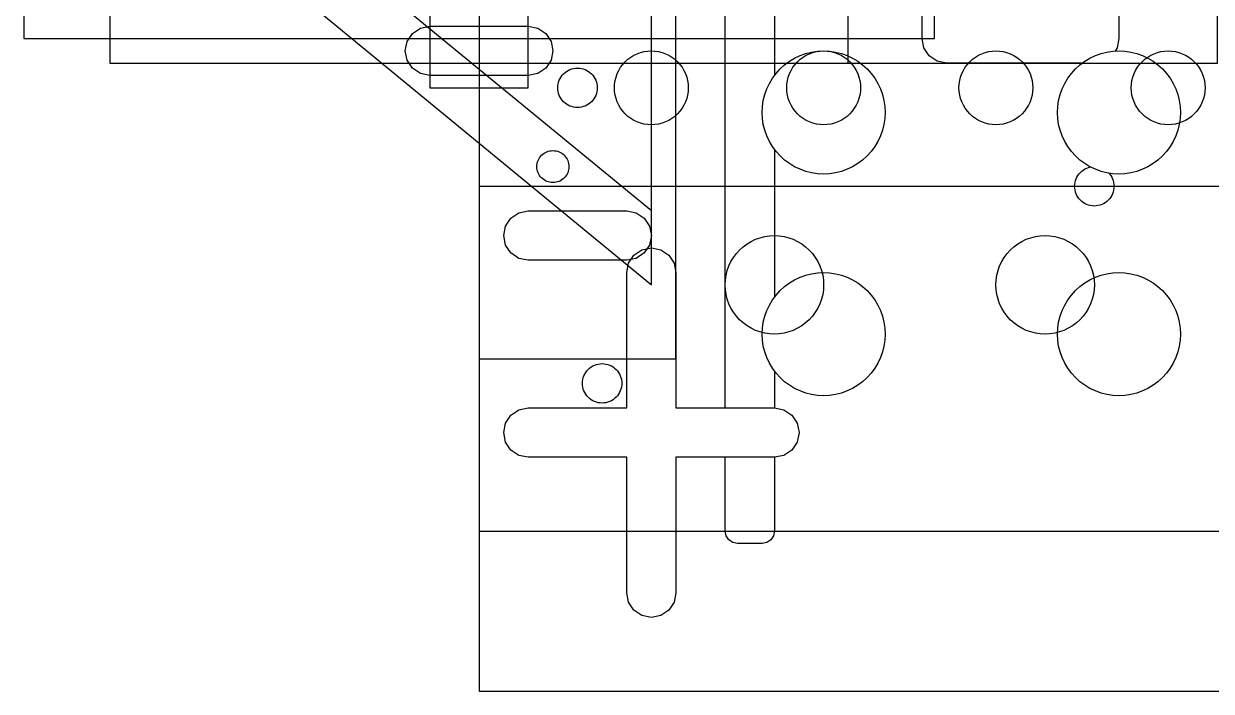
# Model space of a CAD drawing. Header units: millimetres. Extents: x -46 to 130, y -81 to 81.
# Drawn here: x -37 to 59.5, y -81 to -26.8 of the extents above; entities that cross this region are included whole.
import ezdxf

# ---------------------------------------------------------------- set-up
doc = ezdxf.new("R2010")
doc.units = ezdxf.units.MM

msp = doc.modelspace()

# ---------------------------------------------------------------- linework, layer by layer
at = {"layer": '01_deck_front_t4.0'}
for points in [[(128, -81), (128, 81), (0, 81), (0, -81), (128, -81)], [(24.4645, -30.4645), (24.828, -30.1349), (25.2221, -29.8427), (25.643, -29.5904), (26.0866, -29.3806), (26.5486, -29.2153), (27.0245, -29.0961), (27.5099, -29.0241), (28, -29), (28.4901, -29.0241), (28.9755, -29.0961), (29.4514, -29.2153), (29.9134, -29.3806), (30.357, -29.5904), (30.7779, -29.8427), (31.172, -30.1349), (31.5355, -30.4645), (31.8651, -30.828), (32.1573, -31.2221), (32.4096, -31.643), (32.6194, -32.0866), (32.7847, -32.5486), (32.9039, -33.0245), (32.9759, -33.5099), (33, -34), (32.9759, -34.4901), (32.9039, -34.9755), (32.7847, -35.4514), (32.6194, -35.9134), (32.4096, -36.357), (32.1573, -36.7779), (31.8651, -37.172), (31.5355, -37.5355), (31.172, -37.8651), (30.7779, -38.1573), (30.357, -38.4096), (29.9134, -38.6194), (29.4514, -38.7847), (28.9755, -38.9039), (28.4901, -38.9759), (28, -39), (27.5099, -38.9759), (27.0245, -38.9039), (26.5486, -38.7847), (26.0866, -38.6194), (25.643, -38.4096), (25.2221, -38.1573), (24.828, -37.8651), (24.4645, -37.5355), (24.1349, -37.172), (23.8427, -36.7779), (23.5904, -36.357), (23.3806, -35.9134), (23.2153, -35.4514), (23.0961, -34.9755), (23.0241, -34.4901), (23, -34), (23.0241, -33.5099), (23.0961, -33.0245), (23.2153, -32.5486), (23.3806, -32.0866), (23.5904, -31.643), (23.8427, -31.2221), (24.1349, -30.828), (24.4645, -30.4645)], [(15.8478, -73.7654), (15.4142, -74.4142), (14.7654, -74.8478), (14, -75), (13.2346, -74.8478), (12.5858, -74.4142), (12.1522, -73.7654), (12, -73), (12, -62), (4, -62), (3.2346, -61.8478), (2.5858, -61.4142), (2.1522, -60.7654), (2, -60), (2.1522, -59.2346), (2.5858, -58.5858), (3.2346, -58.1522), (4, -58), (12, -58), (12, -47), (12.1522, -46.2346), (12.5858, -45.5858), (13.2346, -45.1522), (14, -45), (14.7654, -45.1522), (15.4142, -45.5858), (15.8478, -46.2346), (16, -47), (16, -58), (24, -58), (24.7654, -58.1522), (25.4142, -58.5858), (25.8478, -59.2346), (26, -60), (25.8478, -60.7654), (25.4142, -61.4142), (24.7654, -61.8478), (24, -62), (16, -62), (16, -73), (15.8478, -73.7654)], [(24.1349, -48.828), (24.4645, -48.4645), (24.828, -48.1349), (25.2221, -47.8427), (25.643, -47.5904), (26.0866, -47.3806), (26.5486, -47.2153), (27.0245, -47.0961), (27.5099, -47.0241), (28, -47), (28.4901, -47.0241), (28.9755, -47.0961), (29.4514, -47.2153), (29.9134, -47.3806), (30.357, -47.5904), (30.7779, -47.8427), (31.172, -48.1349), (31.5355, -48.4645), (31.8651, -48.828), (32.1573, -49.2221), (32.4096, -49.643), (32.6194, -50.0866), (32.7847, -50.5486), (32.9039, -51.0245), (32.9759, -51.5099), (33, -52), (32.9759, -52.4901), (32.9039, -52.9755), (32.7847, -53.4514), (32.6194, -53.9134), (32.4096, -54.357), (32.1573, -54.7779), (31.8651, -55.172), (31.5355, -55.5355), (31.172, -55.8651), (30.7779, -56.1573), (30.357, -56.4096), (29.9134, -56.6194), (29.4514, -56.7847), (28.9755, -56.9039), (28.4901, -56.9759), (28, -57), (27.5099, -56.9759), (27.0245, -56.9039), (26.5486, -56.7847), (26.0866, -56.6194), (25.643, -56.4096), (25.2221, -56.1573), (24.828, -55.8651), (24.4645, -55.5355), (24.1349, -55.172), (23.8427, -54.7779), (23.5904, -54.357), (23.3806, -53.9134), (23.2153, -53.4514), (23.0961, -52.9755), (23.0241, -52.4901), (23, -52), (23.0241, -51.5099), (23.0961, -51.0245), (23.2153, -50.5486), (23.3806, -50.0866), (23.5904, -49.643), (23.8427, -49.2221), (24.1349, -48.828)], [(50.5486, -47.2153), (51.0245, -47.0961), (51.5099, -47.0241), (52, -47), (52.4901, -47.0241), (52.9755, -47.0961), (53.4514, -47.2153), (53.9134, -47.3806), (54.357, -47.5904), (54.7779, -47.8427), (55.172, -48.1349), (55.5355, -48.4645), (55.8651, -48.828), (56.1573, -49.2221), (56.4096, -49.643), (56.6194, -50.0866), (56.7847, -50.5486), (56.9039, -51.0245), (56.9759, -51.5099), (57, -52), (56.9759, -52.4901), (56.9039, -52.9755), (56.7847, -53.4514), (56.6194, -53.9134), (56.4096, -54.357), (56.1573, -54.7779), (55.8651, -55.172), (55.5355, -55.5355), (55.172, -55.8651), (54.7779, -56.1573), (54.357, -56.4096), (53.9134, -56.6194), (53.4514, -56.7847), (52.9755, -56.9039), (52.4901, -56.9759), (52, -57), (51.5099, -56.9759), (51.0245, -56.9039), (50.5486, -56.7847), (50.0866, -56.6194), (49.643, -56.4096), (49.2221, -56.1573), (48.828, -55.8651), (48.4645, -55.5355), (48.1349, -55.172), (47.8427, -54.7779), (47.5904, -54.357), (47.3806, -53.9134), (47.2153, -53.4514), (47.0961, -52.9755), (47.0241, -52.4901), (47, -52), (47.0241, -51.5099), (47.0961, -51.0245), (47.2153, -50.5486), (47.3806, -50.0866), (47.5904, -49.643), (47.8427, -49.2221), (48.1349, -48.828), (48.4645, -48.4645), (48.828, -48.1349), (49.2221, -47.8427), (49.643, -47.5904), (50.0866, -47.3806), (50.5486, -47.2153)]]:
    msp.add_lwpolyline(points, close=True, dxfattribs=at)
msp.add_lwpolyline([(52, -21), (52, -28), (51.8478, -28.7654), (51.6805, -29.0157), (52, -29), (52.4901, -29.0241), (52.9755, -29.0961), (53.4514, -29.2153), (53.9134, -29.3806), (54.357, -29.5904), (54.7779, -29.8427), (55.172, -30.1349), (55.5355, -30.4645), (55.8651, -30.828), (56.1573, -31.2221), (56.4096, -31.643), (56.6194, -32.0866), (56.7847, -32.5486), (56.9039, -33.0245), (56.9759, -33.5099), (57, -34), (56.9759, -34.4901), (56.9039, -34.9755), (56.7847, -35.4514), (56.6194, -35.9134), (56.4096, -36.357), (56.1573, -36.7779), (55.8651, -37.172), (55.5355, -37.5355), (55.172, -37.8651), (54.7779, -38.1573), (54.357, -38.4096), (53.9134, -38.6194), (53.4514, -38.7847), (52.9755, -38.9039), (52.4901, -38.9759), (52, -39), (51.5099, -38.9759), (51.0245, -38.9039), (50.5486, -38.7847), (50.0866, -38.6194), (49.643, -38.4096), (49.2221, -38.1573), (48.828, -37.8651), (48.4645, -37.5355), (48.1349, -37.172), (47.8427, -36.7779), (47.5904, -36.357), (47.3806, -35.9134), (47.2153, -35.4514), (47.0961, -34.9755), (47.0241, -34.4901), (47, -34), (47.0241, -33.5099), (47.0961, -33.0245), (47.2153, -32.5486), (47.2153, -32.5486), (47.3806, -32.0866), (47.5904, -31.643), (47.8427, -31.2221), (48.1349, -30.828), (48.4645, -30.4645), (48.828, -30.1349), (49.01, -30), (38, -30), (37.2346, -29.8478), (36.5858, -29.4142), (36.1522, -28.7654), (36, -28), (36, 28)], dxfattribs=at)
at = {"layer": '02_deck_rear_t4.0'}
for points in [[(128, 81), (0, 81), (0, -81), (128, -81), (128, 81)], [(48.4689, -40.4645), (48.4307, -40.3121), (48.4077, -40.1568), (48.4, -40), (48.4077, -39.8432), (48.4307, -39.6879), (48.4689, -39.5355), (48.5218, -39.3877), (48.5889, -39.2458), (48.6696, -39.1111), (48.7632, -38.985), (48.8686, -38.8686), (48.985, -38.7632), (49.1111, -38.6696), (49.2458, -38.5889), (49.3877, -38.5218), (49.5355, -38.4689), (49.6878, -38.4308), (49.643, -38.4096), (49.2221, -38.1573), (48.828, -37.8651), (48.4645, -37.5355), (48.1349, -37.172), (47.8427, -36.7779), (47.5904, -36.357), (47.3806, -35.9134), (47.2153, -35.4514), (47.0961, -34.9755), (47.0241, -34.4901), (47, -34), (47.0241, -33.5099), (47.0961, -33.0245), (47.2153, -32.5486), (47.3806, -32.0866), (47.5904, -31.643), (47.8427, -31.2221), (48.1349, -30.828), (48.4645, -30.4645), (48.828, -30.1349), (49.2221, -29.8427), (49.643, -29.5904), (50.0866, -29.3806), (50.5486, -29.2153), (51.0245, -29.0961), (51.5099, -29.0241), (52, -29), (52.4901, -29.0241), (52.9755, -29.0961), (53.4514, -29.2153), (53.9134, -29.3806), (54.357, -29.5904), (54.7779, -29.8427), (55.172, -30.1349), (55.5355, -30.4645), (55.8651, -30.828), (56.1573, -31.2221), (56.4096, -31.643), (56.6194, -32.0866), (56.7847, -32.5486), (56.9039, -33.0245), (56.9759, -33.5099), (57, -34), (56.9759, -34.4901), (56.9039, -34.9755), (56.7847, -35.4514), (56.6194, -35.9134), (56.4096, -36.357), (56.1573, -36.7779), (55.8651, -37.172), (55.5355, -37.5355), (55.172, -37.8651), (54.7779, -38.1573), (54.357, -38.4096), (53.9134, -38.6194), (53.4514, -38.7847), (52.9755, -38.9039), (52.4901, -38.9759), (52, -39), (51.5099, -38.9759), (51.1849, -38.9277), (51.2368, -38.985), (51.3304, -39.1111), (51.4111, -39.2458), (51.4782, -39.3877), (51.5311, -39.5355), (51.5693, -39.6879), (51.5923, -39.8432), (51.6, -40), (51.5923, -40.1568), (51.5693, -40.3121), (51.5311, -40.4645), (51.4782, -40.6123), (51.4111, -40.7542), (51.3304, -40.8889), (51.2368, -41.015), (51.1314, -41.1314), (51.015, -41.2368), (50.8889, -41.3304), (50.7542, -41.4111), (50.6123, -41.4782), (50.4645, -41.5311), (50.3121, -41.5693), (50.1568, -41.5923), (50, -41.6), (49.8432, -41.5923), (49.6879, -41.5693), (49.5355, -41.5311), (49.3877, -41.4782), (49.2458, -41.4111), (49.1111, -41.3304), (48.985, -41.2368), (48.8686, -41.1314), (48.7632, -41.015), (48.6696, -40.8889), (48.5889, -40.7542), (48.5218, -40.6123), (48.4689, -40.4645)], [(51.0245, -47.0961), (51.5099, -47.0241), (52, -47), (52.4901, -47.0241), (52.9755, -47.0961), (53.4514, -47.2153), (53.9134, -47.3806), (54.357, -47.5904), (54.7779, -47.8427), (55.172, -48.1349), (55.5355, -48.4645), (55.8651, -48.828), (56.1573, -49.2221), (56.4096, -49.643), (56.6194, -50.0866), (56.7847, -50.5486), (56.9039, -51.0245), (56.9759, -51.5099), (57, -52), (56.9759, -52.4901), (56.9039, -52.9755), (56.7847, -53.4514), (56.6194, -53.9134), (56.4096, -54.357), (56.1573, -54.7779), (55.8651, -55.172), (55.5355, -55.5355), (55.172, -55.8651), (54.7779, -56.1573), (54.357, -56.4096), (53.9134, -56.6194), (53.4514, -56.7847), (52.9755, -56.9039), (52.4901, -56.9759), (52, -57), (51.5099, -56.9759), (51.0245, -56.9039), (50.5486, -56.7847), (50.0866, -56.6194), (49.643, -56.4096), (49.2221, -56.1573), (48.828, -55.8651), (48.4645, -55.5355), (48.1349, -55.172), (47.8427, -54.7779), (47.5904, -54.357), (47.3806, -53.9134), (47.2153, -53.4514), (47.0961, -52.9755), (47.0241, -52.4901), (47, -52), (47.0241, -51.5099), (47.0961, -51.0245), (47.2153, -50.5486), (47.3806, -50.0866), (47.5904, -49.643), (47.8427, -49.2221), (48.1349, -48.828), (48.4645, -48.4645), (48.828, -48.1349), (49.2221, -47.8427), (49.643, -47.5904), (50.0866, -47.3806), (50.5486, -47.2153), (51.0245, -47.0961)]]:
    msp.add_lwpolyline(points, close=True, dxfattribs=at)
msp.add_lwpolyline([(24, -18.99), (24, -31.01), (24.1349, -30.828), (24.4645, -30.4645), (24.828, -30.1349), (25.2221, -29.8427), (25.643, -29.5904), (26.0866, -29.3806), (26.5486, -29.2153), (27.0245, -29.0961), (27.5099, -29.0241), (28, -29), (28.4901, -29.0241), (28.9755, -29.0961), (29.4514, -29.2153), (29.9134, -29.3806), (30.357, -29.5904), (30.7779, -29.8427), (31.172, -30.1349), (31.5355, -30.4645), (31.8651, -30.828), (32.1573, -31.2221), (32.4096, -31.643), (32.6194, -32.0866), (32.7847, -32.5486), (32.9039, -33.0245), (32.9759, -33.5099), (33, -34), (32.9759, -34.4901), (32.9039, -34.9755), (32.7847, -35.4514), (32.6194, -35.9134), (32.4096, -36.357), (32.1573, -36.7779), (31.8651, -37.172), (31.5355, -37.5355), (31.172, -37.8651), (30.7779, -38.1573), (30.357, -38.4096), (29.9134, -38.6194), (29.4514, -38.7847), (28.9755, -38.9039), (28.4901, -38.9759), (28, -39), (27.5099, -38.9759), (27.0245, -38.9039), (26.5486, -38.7847), (26.0866, -38.6194), (25.643, -38.4096), (25.2221, -38.1573), (24.828, -37.8651), (24.4645, -37.5355), (24.1349, -37.172), (24, -36.99), (24, -49.01), (24.1349, -48.828), (24.4645, -48.4645), (24.828, -48.1349), (25.2221, -47.8427), (25.643, -47.5904), (26.0866, -47.3806), (26.5486, -47.2153), (27.0245, -47.0961), (27.5099, -47.0241), (28, -47), (28.4901, -47.0241), (28.9755, -47.0961), (29.4514, -47.2153), (29.9134, -47.3806), (30.357, -47.5904), (30.7779, -47.8427), (31.172, -48.1349), (31.5355, -48.4645), (31.8651, -48.828), (32.1573, -49.2221), (32.4096, -49.643), (32.6194, -50.0866), (32.7847, -50.5486), (32.9039, -51.0245), (32.9759, -51.5099), (33, -52), (32.9759, -52.4901), (32.9039, -52.9755), (32.7847, -53.4514), (32.6194, -53.9134), (32.4096, -54.357), (32.1573, -54.7779), (31.8651, -55.172), (31.5355, -55.5355), (31.172, -55.8651), (30.7779, -56.1573), (30.357, -56.4096), (29.9134, -56.6194), (29.4514, -56.7847), (28.9755, -56.9039), (28.4901, -56.9759), (28, -57), (27.5099, -56.9759), (27.0245, -56.9039), (26.5486, -56.7847), (26.0866, -56.6194), (25.643, -56.4096), (25.2221, -56.1573), (24.828, -55.8651), (24.4645, -55.5355), (24.1349, -55.172), (24, -54.99), (24, -58), (24.7654, -58.1522), (25.4142, -58.5858), (25.8478, -59.2346), (26, -60), (25.8478, -60.7654), (25.4142, -61.4142), (24.7654, -61.8478), (24, -62), (24, -68), (23.9239, -68.3827), (23.7071, -68.7071), (23.3827, -68.9239), (23, -69), (21, -69), (20.6173, -68.9239), (20.2929, -68.7071), (20.0761, -68.3827), (20, -68), (20, -62), (16, -62), (16, -73), (15.8478, -73.7654), (15.4142, -74.4142), (14.7654, -74.8478), (14, -75), (13.2346, -74.8478), (12.5858, -74.4142), (12.1522, -73.7654), (12, -73), (12, -62), (4, -62), (3.2346, -61.8478), (2.5858, -61.4142), (2.1522, -60.7654), (2, -60), (2.1522, -59.2346), (2.5858, -58.5858), (3.2346, -58.1522), (4, -58), (12, -58), (12, -47), (12.1522, -46.2346), (12.5858, -45.5858), (13.2346, -45.1522), (14, -45), (14.7654, -45.1522), (15.4142, -45.5858), (15.8478, -46.2346), (16, -47), (16, -58), (20, -58), (20, -58), (20, 58)], dxfattribs=at)
at = {"layer": '03_deck_splice_t3.0'}
msp.add_lwpolyline([(60, 30), (0, 30), (0, -30), (60, -30), (60, 30)], close=True, dxfattribs=at)
at = {"layer": '05_scoop_floor_t6.0'}
for points in [[(-14, 25), (-14, -25), (14, -48), (14, 48), (-14, 25)], [(-4, -27), (4, -27), (4.7654, -27.1522), (5.4142, -27.5858), (5.8478, -28.2346), (6, -29), (5.8478, -29.7654), (5.4142, -30.4142), (4.7654, -30.8478), (4, -31), (-4, -31), (-4.7654, -30.8478), (-5.4142, -30.4142), (-5.8478, -29.7654), (-6, -29), (-5.8478, -28.2346), (-5.4142, -27.5858), (-4.7654, -27.1522), (-4, -27)]]:
    msp.add_lwpolyline(points, close=True, dxfattribs=at)
at = {"layer": '05b_scoop_wall_L_t26.0'}
for points in [[(-14, -19), (-14, -25), (14, -48), (14, -42), (-14, -19)], [(7.2937, -38.2726), (7.3, -38.4), (7.2937, -38.5274), (7.275, -38.6536), (7.244, -38.7774), (7.201, -38.8975), (7.1465, -39.0128), (7.0809, -39.1222), (7.0049, -39.2247), (6.9192, -39.3192), (6.8247, -39.4049), (6.7222, -39.4809), (6.6128, -39.5465), (6.4975, -39.601), (6.3774, -39.644), (6.2536, -39.675), (6.1274, -39.6937), (6, -39.7), (5.8726, -39.6937), (5.7464, -39.675), (5.6226, -39.644), (5.5025, -39.601), (5.3872, -39.5465), (5.2778, -39.4809), (5.1753, -39.4049), (5.0808, -39.3192), (4.9951, -39.2247), (4.9191, -39.1222), (4.8535, -39.0128), (4.799, -38.8975), (4.756, -38.7774), (4.725, -38.6536), (4.7063, -38.5274), (4.7, -38.4), (4.7063, -38.2726), (4.725, -38.1464), (4.756, -38.0226), (4.799, -37.9025), (4.8535, -37.7872), (4.9191, -37.6778), (4.9951, -37.5753), (5.0808, -37.4808), (5.1753, -37.3951), (5.2778, -37.3191), (5.3872, -37.2535), (5.5025, -37.199), (5.6226, -37.156), (5.7464, -37.125), (5.8726, -37.1063), (6, -37.1), (6.1274, -37.1063), (6.2536, -37.125), (6.3774, -37.156), (6.4975, -37.199), (6.6128, -37.2535), (6.7222, -37.3191), (6.8247, -37.3951), (6.9192, -37.4808), (7.0049, -37.5753), (7.0809, -37.6778), (7.1465, -37.7872), (7.201, -37.9025), (7.244, -38.0226), (7.275, -38.1464), (7.2937, -38.2726)]]:
    msp.add_lwpolyline(points, close=True, dxfattribs=at)
at = {"layer": '05d_scoop_back_t26.0'}
msp.add_lwpolyline([(4, 32), (-4, 32), (-4, -32), (4, -32), (4, 32)], close=True, dxfattribs=at)
at = {"layer": '12_bin_floor_t3.0'}
for points in [[(0, 68), (0, -68), (100, -68), (100, 68), (0, 68)], [(26.5376, -44.908), (26.8284, -45.1716), (27.092, -45.4624), (27.3259, -45.7777), (27.5277, -46.1144), (27.6955, -46.4693), (27.8278, -46.8389), (27.9231, -47.2196), (27.9807, -47.6079), (28, -48), (27.9807, -48.3921), (27.9231, -48.7804), (27.8278, -49.1611), (27.6955, -49.5307), (27.5277, -49.8856), (27.3259, -50.2223), (27.092, -50.5376), (26.8284, -50.8284), (26.5376, -51.092), (26.2223, -51.3259), (25.8856, -51.5277), (25.5307, -51.6955), (25.1611, -51.8278), (24.7804, -51.9231), (24.3921, -51.9807), (24, -52), (23.6079, -51.9807), (23.2196, -51.9231), (22.8389, -51.8278), (22.4693, -51.6955), (22.1144, -51.5277), (21.7777, -51.3259), (21.4624, -51.092), (21.1716, -50.8284), (20.908, -50.5376), (20.6741, -50.2223), (20.4723, -49.8856), (20.3045, -49.5307), (20.1722, -49.1611), (20.0769, -48.7804), (20.0193, -48.3921), (20, -48), (20.0193, -47.6079), (20.0769, -47.2196), (20.1722, -46.8389), (20.3045, -46.4693), (20.4723, -46.1144), (20.6741, -45.7777), (20.908, -45.4624), (21.1716, -45.1716), (21.4624, -44.908), (21.7777, -44.6741), (22.1144, -44.4723), (22.4693, -44.3045), (22.8389, -44.1722), (23.2196, -44.0769), (23.6079, -44.0193), (24, -44), (24.3921, -44.0193), (24.7804, -44.0769), (25.1611, -44.1722), (25.5307, -44.3045), (25.8856, -44.4723), (26.2223, -44.6741), (26.5376, -44.908)], [(49.3259, -45.7777), (49.5277, -46.1144), (49.6955, -46.4693), (49.8278, -46.8389), (49.9231, -47.2196), (49.9807, -47.6079), (50, -48), (49.9807, -48.3921), (49.9231, -48.7804), (49.8278, -49.1611), (49.6955, -49.5307), (49.5277, -49.8856), (49.3259, -50.2223), (49.092, -50.5376), (48.8284, -50.8284), (48.5376, -51.092), (48.2223, -51.3259), (47.8856, -51.5277), (47.5307, -51.6955), (47.1611, -51.8278), (46.7804, -51.9231), (46.3921, -51.9807), (46, -52), (45.6079, -51.9807), (45.2196, -51.9231), (44.8389, -51.8278), (44.4693, -51.6955), (44.1144, -51.5277), (43.7777, -51.3259), (43.4624, -51.092), (43.1716, -50.8284), (42.908, -50.5376), (42.6741, -50.2223), (42.4723, -49.8856), (42.3045, -49.5307), (42.1722, -49.1611), (42.0769, -48.7804), (42.0193, -48.3921), (42, -48), (42.0193, -47.6079), (42.0769, -47.2196), (42.1722, -46.8389), (42.3045, -46.4693), (42.4723, -46.1144), (42.6741, -45.7777), (42.908, -45.4624), (43.1716, -45.1716), (43.4624, -44.908), (43.7777, -44.6741), (44.1144, -44.4723), (44.4693, -44.3045), (44.8389, -44.1722), (45.2196, -44.0769), (45.6079, -44.0193), (46, -44), (46.3921, -44.0193), (46.7804, -44.0769), (47.1611, -44.1722), (47.5307, -44.3045), (47.8856, -44.4723), (48.2223, -44.6741), (48.5376, -44.908), (48.8284, -45.1716), (49.092, -45.4624), (49.3259, -45.7777)], [(10.4645, -54.4689), (10.6123, -54.5218), (10.7542, -54.5889), (10.8889, -54.6696), (11.015, -54.7632), (11.1314, -54.8686), (11.2368, -54.985), (11.3304, -55.1111), (11.4111, -55.2458), (11.4782, -55.3877), (11.5311, -55.5355), (11.5693, -55.6879), (11.5923, -55.8432), (11.6, -56), (11.5923, -56.1568), (11.5693, -56.3121), (11.5311, -56.4645), (11.4782, -56.6123), (11.4111, -56.7542), (11.3304, -56.8889), (11.2368, -57.015), (11.1314, -57.1314), (11.015, -57.2368), (10.8889, -57.3304), (10.7542, -57.4111), (10.6123, -57.4782), (10.4645, -57.5311), (10.3121, -57.5693), (10.1568, -57.5923), (10, -57.6), (9.8432, -57.5923), (9.6879, -57.5693), (9.5355, -57.5311), (9.3877, -57.4782), (9.2458, -57.4111), (9.1111, -57.3304), (8.985, -57.2368), (8.8686, -57.1314), (8.7632, -57.015), (8.6696, -56.8889), (8.5889, -56.7542), (8.5218, -56.6123), (8.4689, -56.4645), (8.4307, -56.3121), (8.4077, -56.1568), (8.4, -56), (8.4077, -55.8432), (8.4307, -55.6879), (8.4689, -55.5355), (8.5218, -55.3877), (8.5889, -55.2458), (8.6696, -55.1111), (8.7632, -54.985), (8.8686, -54.8686), (8.985, -54.7632), (9.1111, -54.6696), (9.2458, -54.5889), (9.3877, -54.5218), (9.5355, -54.4689), (9.6879, -54.4307), (9.8432, -54.4077), (10, -54.4), (10.1568, -54.4077), (10.3121, -54.4307), (10.4645, -54.4689)]]:
    msp.add_lwpolyline(points, close=True, dxfattribs=at)
at = {"layer": '18_electronics_tray_t3.0'}
for points in [[(0, 40), (0, -40), (110, -40), (110, 40), (0, 40)], [(14.5853, -29.0576), (14.8709, -29.1292), (15.1481, -29.2284), (15.4142, -29.3542), (15.6667, -29.5056), (15.9032, -29.681), (16.1213, -29.8787), (16.319, -30.0968), (16.4944, -30.3333), (16.6458, -30.5858), (16.7716, -30.8519), (16.8708, -31.1291), (16.9424, -31.4147), (16.9856, -31.7059), (17, -32), (16.9856, -32.2941), (16.9424, -32.5853), (16.8708, -32.8709), (16.7716, -33.1481), (16.6458, -33.4142), (16.4944, -33.6667), (16.319, -33.9032), (16.1213, -34.1213), (15.9032, -34.319), (15.6667, -34.4944), (15.4142, -34.6458), (15.1481, -34.7716), (14.8709, -34.8708), (14.5853, -34.9424), (14.2941, -34.9856), (14, -35), (13.7059, -34.9856), (13.4147, -34.9424), (13.1291, -34.8708), (12.8519, -34.7716), (12.5858, -34.6458), (12.3333, -34.4944), (12.0968, -34.319), (11.8787, -34.1213), (11.681, -33.9032), (11.5056, -33.6667), (11.3542, -33.4142), (11.2284, -33.1481), (11.1292, -32.8709), (11.0576, -32.5853), (11.0144, -32.2941), (11, -32), (11.0144, -31.7059), (11.0576, -31.4147), (11.1292, -31.1291), (11.2284, -30.8519), (11.3542, -30.5858), (11.5056, -30.3333), (11.681, -30.0968), (11.8787, -29.8787), (12.0968, -29.681), (12.3333, -29.5056), (12.5858, -29.3542), (12.8519, -29.2284), (13.1291, -29.1292), (13.4147, -29.0576), (13.7059, -29.0144), (14, -29), (14.2941, -29.0144), (14.5853, -29.0576)], [(29.1481, -29.2284), (29.4142, -29.3542), (29.6667, -29.5056), (29.9032, -29.681), (30.1213, -29.8787), (30.319, -30.0968), (30.4944, -30.3333), (30.6458, -30.5858), (30.7716, -30.8519), (30.8708, -31.1291), (30.9424, -31.4147), (30.9856, -31.7059), (31, -32), (30.9856, -32.2941), (30.9424, -32.5853), (30.8708, -32.8709), (30.7716, -33.1481), (30.6458, -33.4142), (30.4944, -33.6667), (30.319, -33.9032), (30.1213, -34.1213), (29.9032, -34.319), (29.6667, -34.4944), (29.4142, -34.6458), (29.1481, -34.7716), (28.8709, -34.8708), (28.5853, -34.9424), (28.2941, -34.9856), (28, -35), (27.7059, -34.9856), (27.4147, -34.9424), (27.1291, -34.8708), (26.8519, -34.7716), (26.5858, -34.6458), (26.3333, -34.4944), (26.0968, -34.319), (25.8787, -34.1213), (25.681, -33.9032), (25.5056, -33.6667), (25.3542, -33.4142), (25.2284, -33.1481), (25.1292, -32.8709), (25.0576, -32.5853), (25.0144, -32.2941), (25, -32), (25.0144, -31.7059), (25.0576, -31.4147), (25.1292, -31.1291), (25.2284, -30.8519), (25.3542, -30.5858), (25.5056, -30.3333), (25.681, -30.0968), (25.8787, -29.8787), (26.0968, -29.681), (26.3333, -29.5056), (26.5858, -29.3542), (26.8519, -29.2284), (27.1291, -29.1292), (27.4147, -29.0576), (27.7059, -29.0144), (28, -29), (28.2941, -29.0144), (28.5853, -29.0576), (28.8709, -29.1292), (29.1481, -29.2284)], [(43.6667, -29.5056), (43.9032, -29.681), (44.1213, -29.8787), (44.319, -30.0968), (44.4944, -30.3333), (44.6458, -30.5858), (44.7716, -30.8519), (44.8708, -31.1291), (44.9424, -31.4147), (44.9856, -31.7059), (45, -32), (44.9856, -32.2941), (44.9424, -32.5853), (44.8708, -32.8709), (44.7716, -33.1481), (44.6458, -33.4142), (44.4944, -33.6667), (44.319, -33.9032), (44.1213, -34.1213), (43.9032, -34.319), (43.6667, -34.4944), (43.4142, -34.6458), (43.1481, -34.7716), (42.8709, -34.8708), (42.5853, -34.9424), (42.2941, -34.9856), (42, -35), (41.7059, -34.9856), (41.4147, -34.9424), (41.1291, -34.8708), (40.8519, -34.7716), (40.5858, -34.6458), (40.3333, -34.4944), (40.0968, -34.319), (39.8787, -34.1213), (39.681, -33.9032), (39.5056, -33.6667), (39.3542, -33.4142), (39.2284, -33.1481), (39.1292, -32.8709), (39.0576, -32.5853), (39.0144, -32.2941), (39, -32), (39.0144, -31.7059), (39.0576, -31.4147), (39.1292, -31.1291), (39.2284, -30.8519), (39.3542, -30.5858), (39.5056, -30.3333), (39.681, -30.0968), (39.8787, -29.8787), (40.0968, -29.681), (40.3333, -29.5056), (40.5858, -29.3542), (40.8519, -29.2284), (41.1291, -29.1292), (41.4147, -29.0576), (41.7059, -29.0144), (42, -29), (42.2941, -29.0144), (42.5853, -29.0576), (42.8709, -29.1292), (43.1481, -29.2284), (43.4142, -29.3542), (43.6667, -29.5056)], [(58.1213, -29.8787), (58.319, -30.0968), (58.4944, -30.3333), (58.6458, -30.5858), (58.7716, -30.8519), (58.8708, -31.1291), (58.9424, -31.4147), (58.9856, -31.7059), (59, -32), (58.9856, -32.2941), (58.9424, -32.5853), (58.8708, -32.8709), (58.7716, -33.1481), (58.6458, -33.4142), (58.4944, -33.6667), (58.319, -33.9032), (58.1213, -34.1213), (57.9032, -34.319), (57.6667, -34.4944), (57.4142, -34.6458), (57.1481, -34.7716), (56.8709, -34.8708), (56.5853, -34.9424), (56.2941, -34.9856), (56, -35), (55.7059, -34.9856), (55.4147, -34.9424), (55.1291, -34.8708), (54.8519, -34.7716), (54.5858, -34.6458), (54.3333, -34.4944), (54.0968, -34.319), (53.8787, -34.1213), (53.681, -33.9032), (53.5056, -33.6667), (53.3542, -33.4142), (53.2284, -33.1481), (53.1292, -32.8709), (53.0576, -32.5853), (53.0144, -32.2941), (53, -32), (53.0144, -31.7059), (53.0576, -31.4147), (53.1292, -31.1291), (53.2284, -30.8519), (53.3542, -30.5858), (53.5056, -30.3333), (53.681, -30.0968), (53.8787, -29.8787), (54.0968, -29.681), (54.3333, -29.5056), (54.5858, -29.3542), (54.8519, -29.2284), (55.1291, -29.1292), (55.4147, -29.0576), (55.7059, -29.0144), (56, -29), (56.2941, -29.0144), (56.5853, -29.0576), (56.8709, -29.1292), (57.1481, -29.2284), (57.4142, -29.3542), (57.6667, -29.5056), (57.9032, -29.681), (58.1213, -29.8787)], [(7.2458, -30.5889), (7.3877, -30.5218), (7.5355, -30.4689), (7.6879, -30.4307), (7.8432, -30.4077), (8, -30.4), (8.1568, -30.4077), (8.3121, -30.4307), (8.4645, -30.4689), (8.6123, -30.5218), (8.7542, -30.5889), (8.8889, -30.6696), (9.015, -30.7632), (9.1314, -30.8686), (9.2368, -30.985), (9.3304, -31.1111), (9.4111, -31.2458), (9.4782, -31.3877), (9.5311, -31.5355), (9.5693, -31.6879), (9.5923, -31.8432), (9.6, -32), (9.5923, -32.1568), (9.5693, -32.3121), (9.5311, -32.4645), (9.4782, -32.6123), (9.4111, -32.7542), (9.3304, -32.8889), (9.2368, -33.015), (9.1314, -33.1314), (9.015, -33.2368), (8.8889, -33.3304), (8.7542, -33.4111), (8.6123, -33.4782), (8.4645, -33.5311), (8.3121, -33.5693), (8.1568, -33.5923), (8, -33.6), (7.8432, -33.5923), (7.6879, -33.5693), (7.5355, -33.5311), (7.3877, -33.4782), (7.2458, -33.4111), (7.1111, -33.3304), (6.985, -33.2368), (6.8686, -33.1314), (6.7632, -33.015), (6.6696, -32.8889), (6.5889, -32.7542), (6.5218, -32.6123), (6.4689, -32.4645), (6.4307, -32.3121), (6.4077, -32.1568), (6.4, -32), (6.4077, -31.8432), (6.4307, -31.6879), (6.4689, -31.5355), (6.5218, -31.3877), (6.5889, -31.2458), (6.6696, -31.1111), (6.7632, -30.985), (6.8686, -30.8686), (6.985, -30.7632), (7.1111, -30.6696), (7.2458, -30.5889)]]:
    msp.add_lwpolyline(points, close=True, dxfattribs=at)
at = {"layer": '20_bumper_front_t10.0'}
for points in [[(16, -54), (16, 54), (0, 54), (0, -54), (16, -54)], [(2.5858, -42.5858), (3.2346, -42.1522), (4, -42), (12, -42), (12.7654, -42.1522), (13.4142, -42.5858), (13.8478, -43.2346), (14, -44), (13.8478, -44.7654), (13.4142, -45.4142), (12.7654, -45.8478), (12, -46), (4, -46), (3.2346, -45.8478), (2.5858, -45.4142), (2.1522, -44.7654), (2, -44), (2.1522, -43.2346), (2.5858, -42.5858)]]:
    msp.add_lwpolyline(points, close=True, dxfattribs=at)
at = {"layer": '24a_claw_base_t4.0'}
msp.add_lwpolyline([(37, -28), (37, 28), (-37, 28), (-37, -28), (37, -28)], close=True, dxfattribs=at)
at = {"layer": '24h_claw_base_gear_t4.0'}
msp.add_lwpolyline([(-37, 28), (-37, -28), (37, -28), (37, 28), (-37, 28)], close=True, dxfattribs=at)
at = {"layer": '36_arm_lift_cap_t6.0'}
msp.add_lwpolyline([(17.3, -17.3), (-17.3, -17.3), (-17.3, 17.3), (17, 17.3), (17, 22), (30, 22), (30, 30), (-30, 30), (-30, -30), (30, -30), (30, 8), (17.3, 8), (17.3, -17.3)], close=True, dxfattribs=at)

doc.saveas('drawing.dxf')
